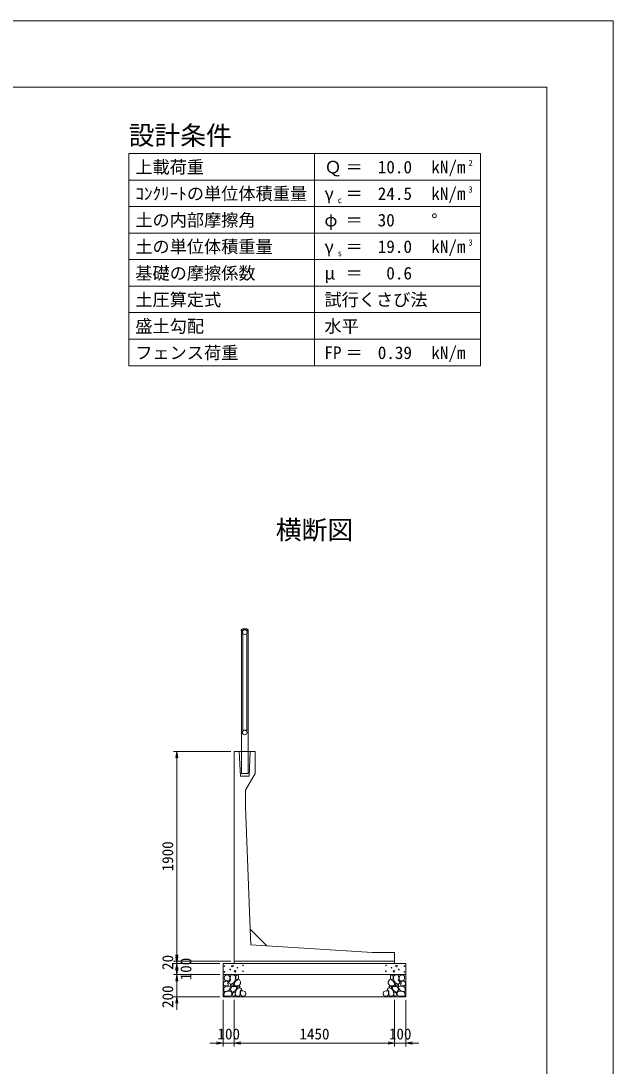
# Model space of a CAD drawing. Units: millimetres at full size, sheet at 1:40. Extents: x 0 to 25230, y 0 to 19861.
# Drawn here: x 19876 to 25230, y 8362 to 17820 of the extents above; entities that cross this region are included whole.
import ezdxf
from ezdxf.enums import TextEntityAlignment as Align

# ---------------------------------------------------------------- set-up
doc = ezdxf.new("R2010")
doc.units = ezdxf.units.MM
doc.header["$LTSCALE"] = 40
doc.linetypes.add('DASHED_SPACED', pattern=[12, 6, -6])
for name, color, linetype, lineweight in [('D-DCR-HCHn', 4, 'Continuous', 9), ('D-STR-DIM', 7, 'Continuous', 13), ('D-STR-STRn', 1, 'Continuous', 13), ('D-TTL', 2, 'Continuous', 13), ('D-TTL-FRAM', 2, 'Continuous', 13), ('D-TTL-LINE', 7, 'Continuous', 13), ('D-TTL-TXT', 7, 'Continuous', 13)]:
    doc.layers.add(name, color=color, linetype=linetype, lineweight=lineweight)
doc.styles.add('ＭＳ ゴシック', font='')
doc.styles.get('ＭＳ ゴシック').set_extended_font_data('MS Gothic')

# ---------------------------------------------------------------- blocks, each defined once
blk = doc.blocks.new('open_arrow')
at = {"color": 0, "linetype": 'Continuous', "lineweight": -2}
blk.add_lwpolyline([(7.5, 1.25), (0, 0), (7.5, -1.25)], dxfattribs=at)

msp = doc.modelspace()

# ---------------------------------------------------------------- linework, layer by layer
at = {"layer": 'D-DCR-HCHn'}
for points in [[(21756.2, 9181.59), (21735.4, 9186.22), (21716.9, 9176.97), (21714.59, 9156.17), (21719.21, 9139.99), (21742.33, 9133.05), (21758.51, 9133.05), (21765.44, 9144.61), (21765.44, 9170.04)], [(21774.69, 9183.91), (21767.76, 9163.1), (21770.07, 9139.99), (21753.89, 9114.56), (21774.69, 9103), (21797.8, 9114.56), (21811.67, 9133.05), (21816.3, 9163.1), (21811.67, 9179.28), (21797.8, 9186.22)], [(21818.61, 9179.28), (21818.61, 9151.55), (21830.16, 9144.61), (21841.72, 9151.55), (21844.03, 9167.73), (21841.72, 9181.59), (21825.54, 9186.22)], [(23241.39, 9179.28), (23241.39, 9151.55), (23229.84, 9144.61), (23218.28, 9151.55), (23215.97, 9167.73), (23218.28, 9181.59), (23234.46, 9186.22)], [(23285.31, 9183.91), (23292.24, 9163.1), (23289.93, 9139.99), (23306.11, 9114.56), (23285.31, 9103), (23262.2, 9114.56), (23248.33, 9133.05), (23243.7, 9163.1), (23248.33, 9179.28), (23262.2, 9186.22)], [(23303.8, 9181.59), (23324.6, 9186.22), (23343.1, 9176.97), (23345.41, 9156.17), (23340.79, 9139.99), (23317.67, 9133.05), (23301.49, 9133.05), (23294.56, 9144.61), (23294.56, 9170.04)], [(21712.28, 9123.81), (21705.35, 9103), (21714.59, 9089.14), (21737.71, 9086.82), (21753.49, 9093.6), (21746.95, 9109.94), (21751.58, 9119.18), (21742.33, 9128.43), (21728.46, 9133.05)], [(21756.16, 9047.01), (21773.28, 9072.69), (21771.14, 9079.11), (21747.59, 9085.53), (21726.19, 9083.39), (21711.21, 9070.55), (21709.07, 9055.57), (21711.21, 9040.59), (21728.33, 9036.31)], [(21779.31, 9103), (21767.76, 9093.76), (21772.38, 9086.82), (21788.56, 9086.82), (21795.49, 9089.14), (21800.12, 9098.38), (21793.18, 9105.32)], [(21816.08, 9047.01), (21826.78, 9072.69), (21818.22, 9083.39), (21792.54, 9083.39), (21781.84, 9079.11), (21771.14, 9064.13), (21771.14, 9051.29), (21781.84, 9034.17), (21794.68, 9032.03)], [(21813.98, 9128.43), (21802.43, 9100.69), (21811.67, 9089.14), (21839.41, 9089.14), (21850.97, 9093.76), (21862.53, 9109.94), (21862.53, 9123.81), (21850.97, 9142.3), (21837.1, 9144.61)], [(21848.19, 9070.55), (21858.89, 9079.11), (21854.61, 9085.53), (21839.62, 9085.53), (21833.2, 9083.39), (21828.92, 9074.83), (21835.34, 9068.41)], [(23246.02, 9128.43), (23257.57, 9100.69), (23248.33, 9089.14), (23220.59, 9089.14), (23209.03, 9093.76), (23197.47, 9109.94), (23197.47, 9123.81), (23209.03, 9142.3), (23222.9, 9144.61)], [(23211.81, 9070.55), (23201.11, 9079.11), (23205.39, 9085.53), (23220.38, 9085.53), (23226.8, 9083.39), (23231.08, 9074.83), (23224.66, 9068.41)], [(23243.92, 9047.01), (23233.22, 9072.69), (23241.78, 9083.39), (23267.46, 9083.39), (23278.16, 9079.11), (23288.86, 9064.13), (23288.86, 9051.29), (23278.16, 9034.17), (23265.32, 9032.03)], [(23280.69, 9103), (23292.24, 9093.76), (23287.62, 9086.82), (23271.44, 9086.82), (23264.51, 9089.14), (23259.88, 9098.38), (23266.82, 9105.32)], [(23303.84, 9047.01), (23286.72, 9072.69), (23288.86, 9079.11), (23312.41, 9085.53), (23333.81, 9083.39), (23348.79, 9070.55), (23350.93, 9055.57), (23348.79, 9040.59), (23331.67, 9036.31)], [(23347.72, 9123.81), (23354.65, 9103), (23345.41, 9089.14), (23322.29, 9086.82), (23306.51, 9093.6), (23313.05, 9109.94), (23308.42, 9119.18), (23317.67, 9128.43), (23331.54, 9133.05)], [(21764.72, 8993.5), (21779.7, 8999.92), (21783.98, 9021.33), (21775.42, 9036.31), (21760.44, 9040.59), (21741.17, 9038.45), (21719.77, 9029.89), (21709.07, 9017.05), (21709.07, 9002.06), (21715.49, 8993.5), (21741.17, 8995.64)], [(21811.8, 8999.92), (21811.8, 9025.61), (21801.1, 9032.03), (21790.4, 9025.61), (21788.26, 9010.62), (21790.4, 8997.78), (21805.38, 8993.5)], [(21852.47, 8995.64), (21858.89, 9014.91), (21856.75, 9036.31), (21871.73, 9059.85), (21852.47, 9070.55), (21831.06, 9059.85), (21818.22, 9042.73), (21813.94, 9014.91), (21818.22, 8999.92), (21831.06, 8993.5)], [(21869.59, 8997.78), (21888.85, 8993.5), (21905.97, 9002.06), (21908.11, 9021.33), (21903.83, 9036.31), (21882.43, 9042.73), (21867.45, 9042.73), (21861.03, 9032.03), (21861.03, 9008.48)], [(23190.41, 8997.78), (23171.15, 8993.5), (23154.03, 9002.06), (23151.89, 9021.33), (23156.17, 9036.31), (23177.57, 9042.73), (23192.55, 9042.73), (23198.97, 9032.03), (23198.97, 9008.48)], [(23207.53, 8995.64), (23201.11, 9014.91), (23203.25, 9036.31), (23188.27, 9059.85), (23207.53, 9070.55), (23228.94, 9059.85), (23241.78, 9042.73), (23246.06, 9014.91), (23241.78, 8999.92), (23228.94, 8993.5)], [(23248.2, 8999.92), (23248.2, 9025.61), (23258.9, 9032.03), (23269.6, 9025.61), (23271.74, 9010.62), (23269.6, 8997.78), (23254.62, 8993.5)], [(23295.28, 8993.5), (23280.3, 8999.92), (23276.02, 9021.33), (23284.58, 9036.31), (23299.56, 9040.59), (23318.83, 9038.45), (23340.23, 9029.89), (23350.93, 9017.05), (23350.93, 9002.06), (23344.51, 8993.5), (23318.83, 8995.64)]]:
    msp.add_lwpolyline(points, close=True, dxfattribs=at)
for centre, radius in [((21715.73, 9267.43), 3), ((21788.34, 9267.43), 7.5), ((21883.13, 9273.48), 3), ((23176.87, 9273.48), 3), ((23271.66, 9267.43), 7.5), ((23344.27, 9267.43), 3), ((21716.87, 9213.92), 3), ((21767.29, 9235.76), 3), ((21811.66, 9219.97), 7.5), ((21832.71, 9251.64), 3), ((21884.27, 9219.97), 3), ((23175.73, 9219.97), 3), ((23227.29, 9251.64), 3), ((23248.34, 9219.97), 7.5), ((23292.71, 9235.76), 3), ((23343.13, 9213.92), 3)]:
    msp.add_circle(centre, radius, dxfattribs=at)
at = {"layer": 'D-STR-DIM'}
for p, q in [((21775, 11210), (21255, 11210)), ((21285, 9310), (21285, 11210)), ((21285, 9430), (21285, 9170)), ((21285, 9410), (21285, 9070)), ((21775, 9310), (21255, 9310)), ((21775, 9310), (21255, 9310)), ((21675, 9290), (21255, 9290)), ((21675, 9290), (21255, 9290)), ((21285, 9310), (21285, 8870)), ((21675, 9190), (21255, 9190)), ((21675, 9190), (21255, 9190)), ((21675, 8990), (21255, 8990)), ((21705, 8960), (21705, 8540)), ((21805, 8960), (21805, 8540)), ((21805, 8960), (21805, 8540)), ((23255, 8960), (23255, 8540)), ((23255, 8960), (23255, 8540)), ((23355, 8960), (23355, 8540)), ((21925, 8570), (21585, 8570)), ((21805, 8570), (23255, 8570)), ((23135, 8570), (23475, 8570))]:
    msp.add_line(p, q, dxfattribs=at)
at = {"layer": 'D-STR-STRn'}
for p, q in [((21868.15, 12310), (21868.15, 12305)), ((21868.15, 12305), (21886.27, 12305)), ((21913.73, 12305), (21931.85, 12305)), ((21931.85, 12310), (21931.85, 12305)), ((21883, 11394.27), (21883, 12275.73)), ((21917, 11394.27), (21917, 12275.73)), ((21805, 9310), (21805, 11210)), ((21805, 11210), (21995, 11210)), ((21995, 11210), (21995, 11010)), ((21995, 11010), (21905, 10860)), ((21905, 10860), (21905, 10710)), ((21905, 10710), (21949.37, 9600.81)), ((22099.37, 9450.81), (21949.37, 9600.81)), ((22099.37, 9450.81), (23055, 9390)), ((23055, 9390), (23255, 9390)), ((23255, 9390), (23255, 9310)), ((21705, 8990), (21705, 9290)), ((21705, 9290), (23355, 9290)), ((21805, 9310), (21805, 9290)), ((23255, 9310), (21805, 9310)), ((23255, 9310), (23255, 9290)), ((23355, 9290), (23355, 8990)), ((21705, 9190), (23355, 9190)), ((21705, 8990), (23355, 8990))]:
    msp.add_line(p, q, dxfattribs=at)
at = {"layer": 'D-STR-STRn', "linetype": 'DASHED_SPACED'}
for p, q in [((21850, 11210), (21860, 10985)), ((21950, 11210), (21940, 10985)), ((21860, 10985), (21940, 10985))]:
    msp.add_line(p, q, dxfattribs=at)
at = {"layer": 'D-STR-STRn', "color": 2, "linetype": 'DASHED_SPACED'}
for p, q in [((21949.37, 9600.81), (21955, 9460)), ((21955, 9460), (22099.37, 9450.81))]:
    msp.add_line(p, q, dxfattribs=at)
at = {"layer": 'D-STR-STRn'}
msp.add_lwpolyline([(21930.25, 12305), (21930.25, 11210), (21869.75, 11210), (21869.75, 12305)], dxfattribs=at)
at = {"layer": 'D-STR-STRn', "color": 2, "linetype": 'DASHED_SPACED'}
msp.add_lwpolyline([(21869.75, 11210), (21869.75, 11010), (21930.25, 11010), (21930.25, 11210)], dxfattribs=at)
at = {"layer": 'D-STR-STRn'}
for centre in [(21900, 12288.65), (21900, 11381.35)]:
    msp.add_circle(centre, 21.35, dxfattribs=at)
msp.add_arc((21900, 12264.28), 55.72, 55.13837, 124.86163, dxfattribs=at)
at = {"layer": 'D-TTL'}
for points in [[(0, 0), (25230, 0), (25230, 17820), (0, 17820)], [(600, 600), (24630, 600), (24630, 17220), (600, 17220)]]:
    msp.add_lwpolyline(points, close=True, dxfattribs=at)
at = {"layer": 'D-TTL-FRAM'}
for p, q in [((24030, 16620), (20850, 16620)), ((20850, 16620), (20850, 14700)), ((24030, 16620), (24030, 14700)), ((24030, 14700), (20850, 14700))]:
    msp.add_line(p, q, dxfattribs=at)
at = {"layer": 'D-TTL-LINE'}
for p, q in [((22530, 16620), (22530, 14700)), ((24030, 16380), (20850, 16380)), ((24030, 16140), (20850, 16140)), ((24030, 15900), (20850, 15900)), ((24030, 15660), (20850, 15660)), ((24030, 15420), (20850, 15420)), ((24030, 15180), (20850, 15180)), ((24030, 14940), (20850, 14940))]:
    msp.add_line(p, q, dxfattribs=at)

# ---------------------------------------------------------------- block references
at = {"layer": 'D-STR-DIM', "xscale": 8, "yscale": 8}
for p, rotation in [((21285, 11210), 270), ((21285, 9310), 90), ((21285, 9310), 90), ((21285, 9290), 90), ((21285, 9290), 270), ((21285, 9190), 90), ((21285, 9190), 270), ((21285, 8990), 270), ((21705, 8570), 180), ((23255, 8570), 180), ((23255, 8570), 180)]:
    msp.add_blockref('open_arrow', p, dxfattribs=dict(at, rotation=rotation))
for p in [(21805, 8570), (21805, 8570), (23355, 8570)]:
    msp.add_blockref('open_arrow', p, dxfattribs=at)

# ---------------------------------------------------------------- texts
at = {"layer": 'D-STR-DIM', "style": 'ＭＳ ゴシック'}
for s, p in [('1900', (21202.5, 10260)), ('20', (21202.5, 9300)), ('100', (21367.5, 9240)), ('200', (21202.5, 8990))]:
    msp.add_text(s, height=99.69, rotation=90, dxfattribs=at).set_placement(p, align=Align.MIDDLE_CENTER)
for s, p in [('100', (21755, 8652.5)), ('1450', (22530, 8652.5)), ('100', (23305, 8652.5))]:
    msp.add_text(s, height=99.69, dxfattribs=at).set_placement(p, align=Align.MIDDLE_CENTER)
at = {"layer": 'D-TTL-TXT', "style": 'ＭＳ ゴシック'}
for s, height, p in [('設計条件', 170.9, (20850, 16647.23)), ('上載荷重', 113.9, (20910, 16406.15)), ('Ｑ', 113.9, (22620, 16406.15)), ('kN/m', 113.9, (23586, 16406.15)), ('2', 56.96, (23922, 16489.08)), ('＝', 113.9, (22812, 16406.15)), ('ｺﾝｸﾘｰﾄの単位体積重量', 113.9, (20910, 16166.15)), ('γ', 113.9, (22620, 16166.15)), ('＝', 113.9, (22812, 16166.15)), ('kN/m', 113.9, (23586, 16166.15)), ('3', 56.96, (23922, 16249.08)), ('c', 56.96, (22740, 16153.08)), ('土の内部摩擦角', 113.9, (20910, 15926.15)), ('φ', 113.9, (22620, 15926.15)), ('＝', 113.9, (22812, 15926.15)), ('°', 113.9, (23586, 15926.15)), ('土の単位体積重量', 113.9, (20910, 15686.15)), ('γ', 113.9, (22620, 15686.15)), ('＝', 113.9, (22812, 15686.15)), ('kN/m', 113.9, (23586, 15686.15)), ('3', 56.96, (23922, 15769.08)), ('s', 56.96, (22740, 15673.08)), ('基礎の摩擦係数', 113.9, (20910, 15446.15)), ('μ', 113.9, (22620, 15446.15)), ('＝', 113.9, (22812, 15446.15)), ('土圧算定式', 113.9, (20910, 15206.15)), ('試行くさび法', 113.9, (22620, 15206.15)), ('盛土勾配', 113.9, (20910, 14966.15)), ('水平', 113.9, (22620, 14966.15)), ('フェンス荷重', 113.9, (20910, 14726.15)), ('FP', 113.9, (22620, 14726.15)), ('kN/m', 113.9, (23586, 14726.15)), ('＝', 113.9, (22812, 14726.15))]:
    msp.add_text(s, height=height, dxfattribs=at).set_placement(p, align=Align.BOTTOM_LEFT)
for s, p in [('10.0', (23412, 16406.15)), ('24.5', (23412, 16166.15)), ('30', (23256, 15926.15)), ('19.0', (23412, 15686.15)), ('0.6', (23412, 15446.15)), ('0.39', (23412, 14726.15))]:
    msp.add_text(s, height=113.9, dxfattribs=at).set_placement(p, align=Align.BOTTOM_RIGHT)
msp.add_text('横断図', height=170.9, dxfattribs=at).set_placement((22530, 13077.23), align=Align.BOTTOM_CENTER)

doc.saveas('drawing.dxf')
